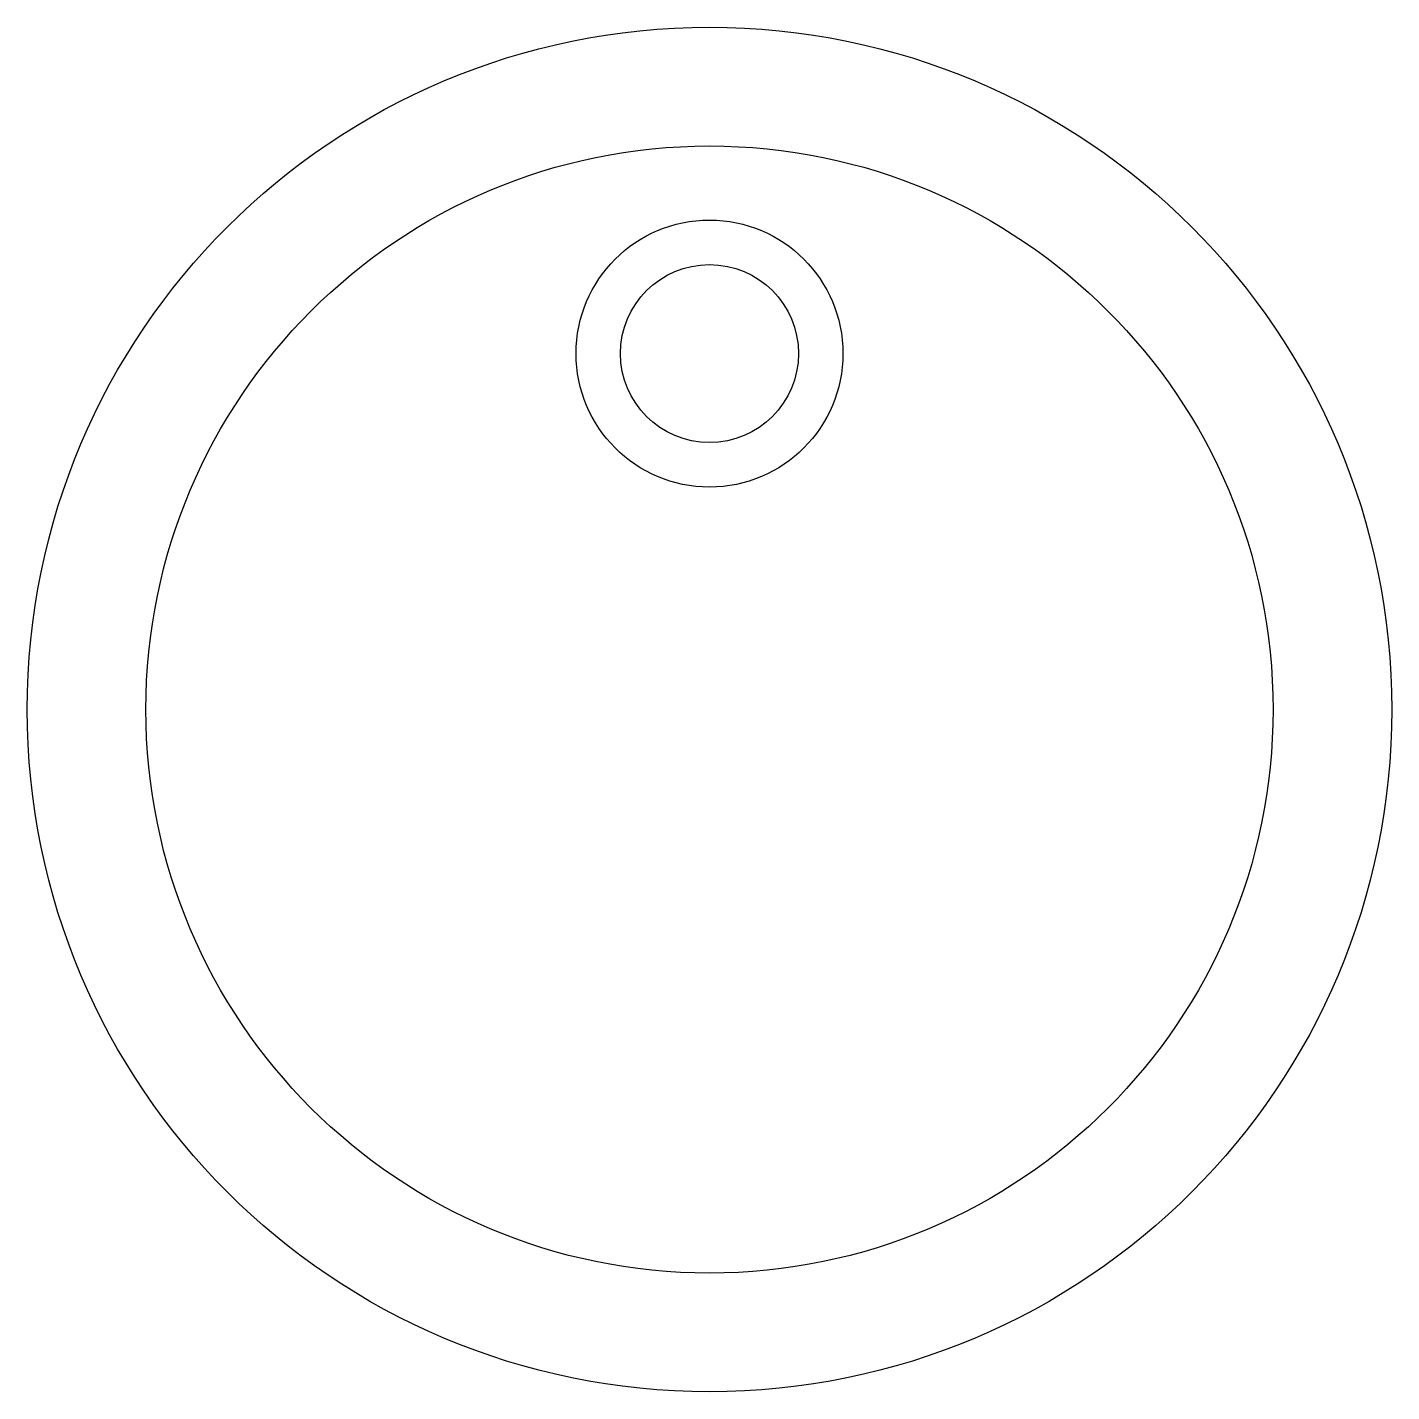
# Model space of a CAD drawing. Extents: x 1274 to 1734, y 81 to 541.
import ezdxf

# ---------------------------------------------------------------- set-up
doc = ezdxf.new("R2010")
doc.units = 0
doc.header["$LTSCALE"] = 25
doc.header["$MEASUREMENT"] = 0
doc.layers.get('0').update_dxf_attribs({"linetype": 'CONTINUOUS'})

# ---------------------------------------------------------------- blocks, each defined once
blk = doc.blocks.new('A$C794550F0')
for centre, radius in [((230, 230), 230), ((230, 230), 190), ((230, 350), 45), ((230, 350), 30)]:
    blk.add_circle(centre, radius)

msp = doc.modelspace()

# ---------------------------------------------------------------- block references
msp.add_blockref('A$C794550F0', (1273.9, 80.73))

doc.saveas('drawing.dxf')
